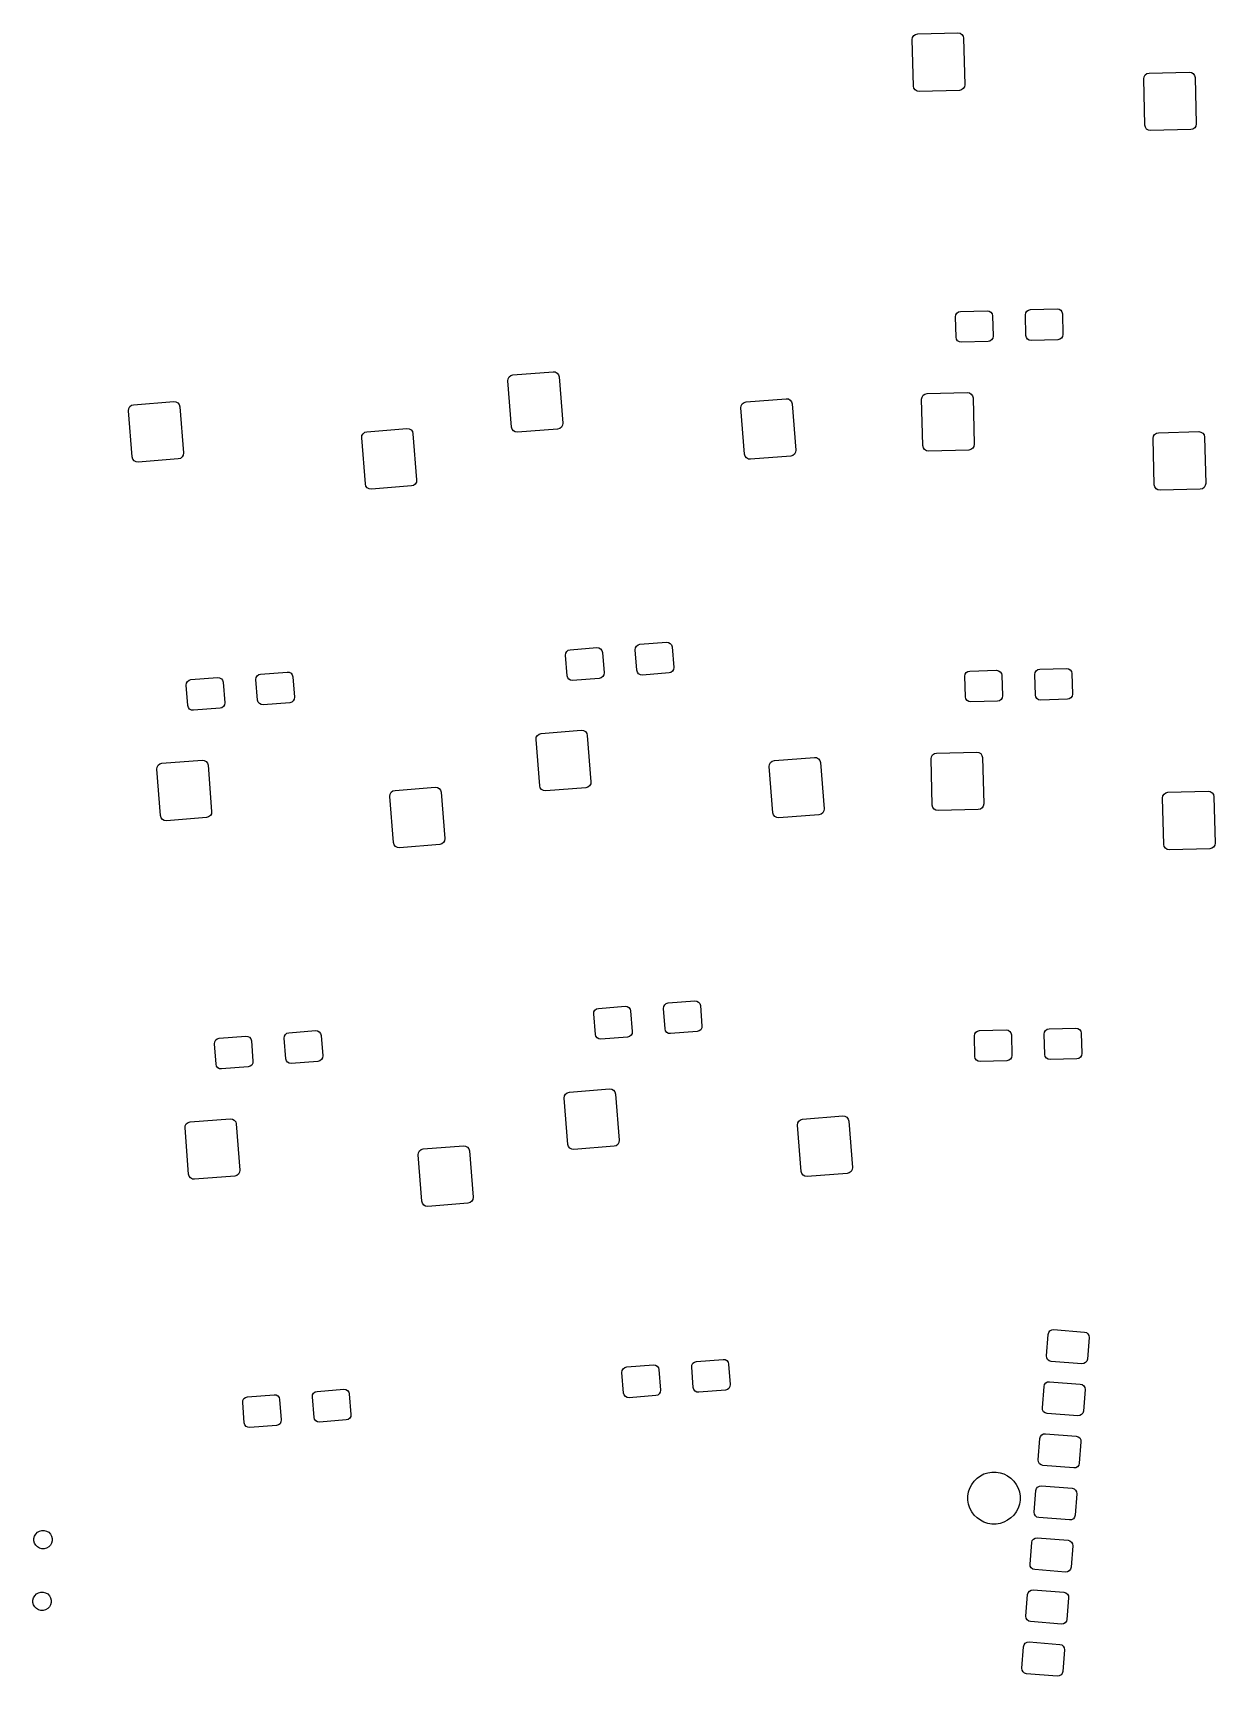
# Model space of a CAD drawing. Extents: x -173 to 103, y -39 to 58.
# Drawn here: x -173 to -115.5, y -27.1 to 52.8 of the extents above; entities that cross this region are included whole.
import ezdxf

# ---------------------------------------------------------------- set-up
doc = ezdxf.new("R2010")
doc.units = 0
doc.layers.add('BLACK', color=7, linetype='CONTINUOUS')

msp = doc.modelspace()

# ---------------------------------------------------------------- linework, layer by layer
at = {"layer": 'BLACK', "linetype": 'CONTINUOUS'}
for p, q in [((-129.979595, 52.747992), (-128.023745, 52.799209)), ((-128.023745, 52.799209), (-127.919249, 52.781253)), ((-127.919249, 52.781253), (-127.829579, 52.724675)), ((-130.244129, 52.469234), (-130.226173, 52.57373)), ((-130.185059, 50.213486), (-130.244129, 52.469234)), ((-130.226173, 52.57373), (-130.169595, 52.6634)), ((-130.169595, 52.6634), (-130.083009, 52.724593)), ((-130.083009, 52.724593), (-129.979595, 52.747992)), ((-127.829579, 52.724675), (-127.768386, 52.638089)), ((-127.768386, 52.638089), (-127.744987, 52.534676)), ((-127.744987, 52.534676), (-127.685917, 50.278928)), ((-118.990377, 50.563169), (-118.972421, 50.667665)), ((-118.931307, 48.307421), (-118.990377, 50.563169)), ((-118.972421, 50.667665), (-118.915843, 50.757335)), ((-118.915843, 50.757335), (-118.829257, 50.818528)), ((-118.829257, 50.818528), (-118.725843, 50.841927)), ((-118.725843, 50.841927), (-116.769993, 50.893144)), ((-116.769993, 50.893144), (-116.665497, 50.875188)), ((-116.665497, 50.875188), (-116.575827, 50.81861)), ((-116.575827, 50.81861), (-116.514634, 50.732024)), ((-116.514634, 50.732024), (-116.491235, 50.628611)), ((-116.491235, 50.628611), (-116.432165, 48.372863)), ((-130.16166, 50.110073), (-130.185059, 50.213486)), ((-130.100467, 50.023487), (-130.16166, 50.110073)), ((-130.010797, 49.966909), (-130.100467, 50.023487)), ((-129.906301, 49.948953), (-130.010797, 49.966909)), ((-127.950451, 50.00017), (-129.906301, 49.948953)), ((-127.847037, 50.023569), (-127.950451, 50.00017)), ((-127.760451, 50.084762), (-127.847037, 50.023569)), ((-127.703873, 50.174432), (-127.760451, 50.084762)), ((-127.685917, 50.278928), (-127.703873, 50.174432)), ((-118.907908, 48.204008), (-118.931307, 48.307421)), ((-118.846715, 48.117422), (-118.907908, 48.204008)), ((-118.757045, 48.060844), (-118.846715, 48.117422)), ((-118.652549, 48.042888), (-118.757045, 48.060844)), ((-116.696699, 48.094105), (-118.652549, 48.042888)), ((-116.593285, 48.117504), (-116.696699, 48.094105)), ((-116.506699, 48.178697), (-116.593285, 48.117504)), ((-116.450121, 48.268367), (-116.506699, 48.178697)), ((-116.432165, 48.372863), (-116.450121, 48.268367)), ((-128.07201, 39.170052), (-127.99235, 39.226349)), ((-127.99235, 39.226349), (-127.89721, 39.247877)), ((-127.89721, 39.247877), (-126.597655, 39.281907)), ((-126.597655, 39.281907), (-126.501519, 39.265388)), ((-126.501519, 39.265388), (-126.419022, 39.213337)), ((-126.419022, 39.213337), (-126.362725, 39.133677)), ((-124.741746, 39.08042), (-124.725227, 39.176557)), ((-124.725227, 39.176557), (-124.673176, 39.259054)), ((-124.673176, 39.259054), (-124.593516, 39.315351)), ((-124.593516, 39.315351), (-124.498376, 39.336879)), ((-124.498376, 39.336879), (-123.198821, 39.370909)), ((-123.198821, 39.370909), (-123.102685, 39.35439)), ((-123.102685, 39.35439), (-123.020188, 39.302339)), ((-123.020188, 39.302339), (-122.963891, 39.222679)), ((-122.963891, 39.222679), (-122.942363, 39.127539)), ((-128.14058, 38.991418), (-128.124061, 39.087555)), ((-128.114403, 37.991761), (-128.14058, 38.991418)), ((-128.124061, 39.087555), (-128.07201, 39.170052)), ((-126.362725, 39.133677), (-126.341197, 39.038537)), ((-126.341197, 39.038537), (-126.31502, 38.03888)), ((-124.715569, 38.080763), (-124.741746, 39.08042)), ((-122.942363, 39.127539), (-122.916186, 38.127882)), ((-128.092875, 37.896621), (-128.114403, 37.991761)), ((-128.036578, 37.816961), (-128.092875, 37.896621)), ((-127.954081, 37.76491), (-128.036578, 37.816961)), ((-127.857945, 37.748391), (-127.954081, 37.76491)), ((-126.55839, 37.782421), (-127.857945, 37.748391)), ((-126.46325, 37.803949), (-126.55839, 37.782421)), ((-126.38359, 37.860246), (-126.46325, 37.803949)), ((-126.331539, 37.942743), (-126.38359, 37.860246)), ((-126.31502, 38.03888), (-126.331539, 37.942743)), ((-124.694041, 37.985623), (-124.715569, 38.080763)), ((-124.637744, 37.905963), (-124.694041, 37.985623)), ((-124.555247, 37.853912), (-124.637744, 37.905963)), ((-124.459111, 37.837393), (-124.555247, 37.853912)), ((-123.159556, 37.871423), (-124.459111, 37.837393)), ((-123.064416, 37.892951), (-123.159556, 37.871423)), ((-122.984756, 37.949248), (-123.064416, 37.892951)), ((-122.932705, 38.031745), (-122.984756, 37.949248)), ((-122.916186, 38.127882), (-122.932705, 38.031745)), ((-149.910596, 35.86912), (-149.898134, 35.974412)), ((-149.898134, 35.974412), (-149.846326, 36.06692)), ((-149.846326, 36.06692), (-149.763062, 36.132562)), ((-149.763062, 36.132562), (-149.661014, 36.161341)), ((-149.661014, 36.161341), (-147.710524, 36.314849)), ((-147.710524, 36.314849), (-147.605232, 36.302386)), ((-147.605232, 36.302386), (-147.512724, 36.250579)), ((-147.512724, 36.250579), (-147.447083, 36.167314)), ((-147.447083, 36.167314), (-147.418304, 36.065267)), ((-147.418304, 36.065267), (-147.241258, 33.815702)), ((-149.73355, 33.619555), (-149.910596, 35.86912)), ((-129.711498, 35.169396), (-129.624912, 35.230589)), ((-129.624912, 35.230589), (-129.521498, 35.253988)), ((-129.521498, 35.253988), (-127.565648, 35.305205)), ((-127.565648, 35.305205), (-127.461152, 35.287249)), ((-127.461152, 35.287249), (-127.371482, 35.230671)), ((-127.371482, 35.230671), (-127.310289, 35.144085)), ((-168.353567, 34.417627), (-168.341105, 34.522919)), ((-168.176521, 32.168062), (-168.353567, 34.417627)), ((-168.341105, 34.522919), (-168.289297, 34.615427)), ((-168.289297, 34.615427), (-168.206033, 34.681069)), ((-168.206033, 34.681069), (-168.103985, 34.709848)), ((-168.103985, 34.709848), (-166.153495, 34.863356)), ((-166.153495, 34.863356), (-166.048203, 34.850893)), ((-166.048203, 34.850893), (-165.955695, 34.799086)), ((-165.955695, 34.799086), (-165.890054, 34.715821)), ((-165.890054, 34.715821), (-165.861275, 34.613774)), ((-165.861275, 34.613774), (-165.684229, 32.364209)), ((-138.572512, 34.554644), (-138.56005, 34.659936)), ((-138.395466, 32.305079), (-138.572512, 34.554644)), ((-138.56005, 34.659936), (-138.508242, 34.752444)), ((-138.508242, 34.752444), (-138.424978, 34.818086)), ((-138.424978, 34.818086), (-138.32293, 34.846865)), ((-138.32293, 34.846865), (-136.37244, 35.000373)), ((-136.37244, 35.000373), (-136.267148, 34.98791)), ((-136.267148, 34.98791), (-136.17464, 34.936103)), ((-136.17464, 34.936103), (-136.108999, 34.852838)), ((-136.108999, 34.852838), (-136.08022, 34.750791)), ((-136.08022, 34.750791), (-135.903174, 32.501226)), ((-129.786032, 34.97523), (-129.768076, 35.079726)), ((-129.726962, 32.719482), (-129.786032, 34.97523)), ((-129.768076, 35.079726), (-129.711498, 35.169396)), ((-127.310289, 35.144085), (-127.28689, 35.040672)), ((-127.28689, 35.040672), (-127.22782, 32.784924)), ((-149.704771, 33.517508), (-149.73355, 33.619555)), ((-147.305528, 33.617902), (-147.388792, 33.55226)), ((-147.25372, 33.71041), (-147.305528, 33.617902)), ((-147.241258, 33.815702), (-147.25372, 33.71041)), ((-157.015483, 33.103151), (-157.003021, 33.208443)), ((-156.838437, 30.853586), (-157.015483, 33.103151)), ((-157.003021, 33.208443), (-156.951213, 33.300951)), ((-156.951213, 33.300951), (-156.867949, 33.366593)), ((-156.867949, 33.366593), (-156.765901, 33.395372)), ((-156.765901, 33.395372), (-154.815411, 33.54888)), ((-154.815411, 33.54888), (-154.710119, 33.536417)), ((-154.710119, 33.536417), (-154.617611, 33.48461)), ((-154.617611, 33.48461), (-154.55197, 33.401345)), ((-154.55197, 33.401345), (-154.523191, 33.299298)), ((-154.523191, 33.299298), (-154.346145, 31.049733)), ((-149.63913, 33.434243), (-149.704771, 33.517508)), ((-149.546622, 33.382436), (-149.63913, 33.434243)), ((-149.44133, 33.369973), (-149.546622, 33.382436)), ((-147.49084, 33.523481), (-149.44133, 33.369973)), ((-147.388792, 33.55226), (-147.49084, 33.523481)), ((-127.22782, 32.784924), (-127.245776, 32.680428)), ((-118.53228, 33.069165), (-118.514324, 33.173661)), ((-118.47321, 30.813417), (-118.53228, 33.069165)), ((-118.514324, 33.173661), (-118.457746, 33.263331)), ((-118.457746, 33.263331), (-118.37116, 33.324524)), ((-118.37116, 33.324524), (-118.267746, 33.347923)), ((-118.267746, 33.347923), (-116.311896, 33.39914)), ((-116.311896, 33.39914), (-116.2074, 33.381184)), ((-116.2074, 33.381184), (-116.11773, 33.324606)), ((-116.11773, 33.324606), (-116.056537, 33.23802)), ((-116.056537, 33.23802), (-116.033138, 33.134607)), ((-116.033138, 33.134607), (-115.974068, 30.878859)), ((-168.147742, 32.066015), (-168.176521, 32.168062)), ((-168.082101, 31.98275), (-168.147742, 32.066015)), ((-167.989593, 31.930943), (-168.082101, 31.98275)), ((-165.933811, 32.071988), (-167.884301, 31.91848)), ((-165.831763, 32.100767), (-165.933811, 32.071988)), ((-165.748499, 32.166409), (-165.831763, 32.100767)), ((-165.696691, 32.258917), (-165.748499, 32.166409)), ((-165.684229, 32.364209), (-165.696691, 32.258917)), ((-138.366687, 32.203032), (-138.395466, 32.305079)), ((-138.301046, 32.119767), (-138.366687, 32.203032)), ((-138.208538, 32.06796), (-138.301046, 32.119767)), ((-138.103246, 32.055497), (-138.208538, 32.06796)), ((-136.152756, 32.209005), (-138.103246, 32.055497)), ((-136.050708, 32.237784), (-136.152756, 32.209005)), ((-135.967444, 32.303426), (-136.050708, 32.237784)), ((-135.915636, 32.395934), (-135.967444, 32.303426)), ((-135.903174, 32.501226), (-135.915636, 32.395934)), ((-129.703563, 32.616069), (-129.726962, 32.719482)), ((-129.64237, 32.529483), (-129.703563, 32.616069)), ((-129.5527, 32.472905), (-129.64237, 32.529483)), ((-129.448204, 32.454949), (-129.5527, 32.472905)), ((-127.492354, 32.506166), (-129.448204, 32.454949)), ((-127.38894, 32.529565), (-127.492354, 32.506166)), ((-127.302354, 32.590758), (-127.38894, 32.529565)), ((-127.245776, 32.680428), (-127.302354, 32.590758)), ((-167.884301, 31.91848), (-167.989593, 31.930943)), ((-156.809658, 30.751539), (-156.838437, 30.853586)), ((-156.744017, 30.668274), (-156.809658, 30.751539)), ((-156.651509, 30.616467), (-156.744017, 30.668274)), ((-156.546217, 30.604004), (-156.651509, 30.616467)), ((-154.595727, 30.757512), (-156.546217, 30.604004)), ((-154.493679, 30.786291), (-154.595727, 30.757512)), ((-154.410415, 30.851933), (-154.493679, 30.786291)), ((-154.358607, 30.944441), (-154.410415, 30.851933)), ((-154.346145, 31.049733), (-154.358607, 30.944441)), ((-118.449811, 30.710004), (-118.47321, 30.813417)), ((-118.388618, 30.623418), (-118.449811, 30.710004)), ((-118.298948, 30.56684), (-118.388618, 30.623418)), ((-118.194452, 30.548884), (-118.298948, 30.56684)), ((-116.238602, 30.600101), (-118.194452, 30.548884)), ((-116.135188, 30.6235), (-116.238602, 30.600101)), ((-116.048602, 30.684693), (-116.135188, 30.6235)), ((-115.992024, 30.774363), (-116.048602, 30.684693)), ((-115.974068, 30.878859), (-115.992024, 30.774363)), ((-147.104574, 22.519866), (-147.093109, 22.616736)), ((-147.026115, 21.522949), (-147.104574, 22.519866)), ((-147.093109, 22.616736), (-147.045447, 22.701844)), ((-147.045447, 22.701844), (-146.968843, 22.762233)), ((-146.968843, 22.762233), (-146.87496, 22.788711)), ((-146.87496, 22.788711), (-145.578967, 22.890707)), ((-145.578967, 22.890707), (-145.482098, 22.879242)), ((-145.482098, 22.879242), (-145.39699, 22.83158)), ((-145.39699, 22.83158), (-145.336601, 22.754976)), ((-145.336601, 22.754976), (-145.310123, 22.661093)), ((-145.310123, 22.661093), (-145.231664, 21.664176)), ((-143.715058, 22.786626), (-143.703593, 22.883496)), ((-143.636599, 21.789709), (-143.715058, 22.786626)), ((-143.703593, 22.883496), (-143.655931, 22.968604)), ((-143.655931, 22.968604), (-143.579327, 23.028993)), ((-143.579327, 23.028993), (-143.485444, 23.055471)), ((-143.485444, 23.055471), (-142.189451, 23.157467)), ((-142.189451, 23.157467), (-142.092582, 23.146002)), ((-142.092582, 23.146002), (-142.007474, 23.09834)), ((-142.007474, 23.09834), (-141.947085, 23.021736)), ((-141.947085, 23.021736), (-141.920607, 22.927853)), ((-141.920607, 22.927853), (-141.842148, 21.930936)), ((-162.022298, 21.577499), (-161.928415, 21.603977)), ((-161.928415, 21.603977), (-160.632422, 21.705973)), ((-160.632422, 21.705973), (-160.535553, 21.694508)), ((-160.535553, 21.694508), (-160.450445, 21.646846)), ((-160.450445, 21.646846), (-160.390056, 21.570242)), ((-145.231664, 21.664176), (-145.243129, 21.567306)), ((-143.610121, 21.695826), (-143.636599, 21.789709)), ((-143.549732, 21.619222), (-143.610121, 21.695826)), ((-143.464624, 21.57156), (-143.549732, 21.619222)), ((-142.071762, 21.662091), (-143.367755, 21.560095)), ((-141.977879, 21.688569), (-142.071762, 21.662091)), ((-141.901275, 21.748958), (-141.977879, 21.688569)), ((-141.853613, 21.834066), (-141.901275, 21.748958)), ((-141.842148, 21.930936), (-141.853613, 21.834066)), ((-127.682503, 21.497414), (-127.665984, 21.593551)), ((-127.665984, 21.593551), (-127.613933, 21.676048)), ((-127.613933, 21.676048), (-127.534273, 21.732345)), ((-127.534273, 21.732345), (-127.439133, 21.753873)), ((-127.439133, 21.753873), (-126.139578, 21.787903)), ((-126.139578, 21.787903), (-126.043442, 21.771384)), ((-126.043442, 21.771384), (-125.960945, 21.719333)), ((-125.960945, 21.719333), (-125.904648, 21.639673)), ((-125.904648, 21.639673), (-125.88312, 21.544533)), ((-124.283669, 21.586416), (-124.26715, 21.682553)), ((-124.257492, 20.586759), (-124.283669, 21.586416)), ((-124.26715, 21.682553), (-124.215099, 21.76505)), ((-124.215099, 21.76505), (-124.135439, 21.821347)), ((-124.135439, 21.821347), (-124.040299, 21.842875)), ((-124.040299, 21.842875), (-122.740744, 21.876905)), ((-122.740744, 21.876905), (-122.644608, 21.860386)), ((-122.644608, 21.860386), (-122.562111, 21.808335)), ((-122.562111, 21.808335), (-122.505814, 21.728675)), ((-122.505814, 21.728675), (-122.484286, 21.633535)), ((-122.484286, 21.633535), (-122.458109, 20.633878)), ((-165.547545, 21.068372), (-165.53608, 21.165242)), ((-165.469086, 20.071455), (-165.547545, 21.068372)), ((-165.53608, 21.165242), (-165.488418, 21.25035)), ((-165.488418, 21.25035), (-165.411814, 21.310739)), ((-165.411814, 21.310739), (-165.317931, 21.337217)), ((-165.317931, 21.337217), (-164.021938, 21.439213)), ((-164.021938, 21.439213), (-163.925069, 21.427748)), ((-163.925069, 21.427748), (-163.839961, 21.380086)), ((-163.839961, 21.380086), (-163.779572, 21.303482)), ((-163.779572, 21.303482), (-163.753094, 21.209599)), ((-163.753094, 21.209599), (-163.674635, 20.212682)), ((-162.158029, 21.335132), (-162.146564, 21.432002)), ((-162.07957, 20.338215), (-162.158029, 21.335132)), ((-162.146564, 21.432002), (-162.098902, 21.51711)), ((-162.098902, 21.51711), (-162.022298, 21.577499)), ((-160.390056, 21.570242), (-160.363578, 21.476359)), ((-160.363578, 21.476359), (-160.285119, 20.479442)), ((-146.999637, 21.429066), (-147.026115, 21.522949)), ((-146.939248, 21.352462), (-146.999637, 21.429066)), ((-146.85414, 21.3048), (-146.939248, 21.352462)), ((-146.757271, 21.293335), (-146.85414, 21.3048)), ((-145.461278, 21.395331), (-146.757271, 21.293335)), ((-145.367395, 21.421809), (-145.461278, 21.395331)), ((-145.290791, 21.482198), (-145.367395, 21.421809)), ((-145.243129, 21.567306), (-145.290791, 21.482198)), ((-143.367755, 21.560095), (-143.464624, 21.57156)), ((-127.656326, 20.497757), (-127.682503, 21.497414)), ((-125.88312, 21.544533), (-125.856943, 20.544876)), ((-165.442608, 19.977572), (-165.469086, 20.071455)), ((-163.733762, 20.030704), (-163.810366, 19.970315)), ((-163.6861, 20.115812), (-163.733762, 20.030704)), ((-163.674635, 20.212682), (-163.6861, 20.115812)), ((-162.053092, 20.244332), (-162.07957, 20.338215)), ((-161.992703, 20.167728), (-162.053092, 20.244332)), ((-161.907595, 20.120066), (-161.992703, 20.167728)), ((-161.810726, 20.108601), (-161.907595, 20.120066)), ((-160.514733, 20.210597), (-161.810726, 20.108601)), ((-160.42085, 20.237075), (-160.514733, 20.210597)), ((-160.344246, 20.297464), (-160.42085, 20.237075)), ((-160.296584, 20.382572), (-160.344246, 20.297464)), ((-160.285119, 20.479442), (-160.296584, 20.382572)), ((-127.634798, 20.402617), (-127.656326, 20.497757)), ((-127.578501, 20.322957), (-127.634798, 20.402617)), ((-127.496004, 20.270906), (-127.578501, 20.322957)), ((-127.399868, 20.254387), (-127.496004, 20.270906)), ((-126.100313, 20.288417), (-127.399868, 20.254387)), ((-126.005173, 20.309945), (-126.100313, 20.288417)), ((-125.925513, 20.366242), (-126.005173, 20.309945)), ((-125.873462, 20.448739), (-125.925513, 20.366242)), ((-125.856943, 20.544876), (-125.873462, 20.448739)), ((-124.235964, 20.491619), (-124.257492, 20.586759)), ((-124.179667, 20.411959), (-124.235964, 20.491619)), ((-124.09717, 20.359908), (-124.179667, 20.411959)), ((-124.001034, 20.343389), (-124.09717, 20.359908)), ((-122.701479, 20.377419), (-124.001034, 20.343389)), ((-122.606339, 20.398947), (-122.701479, 20.377419)), ((-122.526679, 20.455244), (-122.606339, 20.398947)), ((-122.474628, 20.537741), (-122.526679, 20.455244)), ((-122.458109, 20.633878), (-122.474628, 20.537741)), ((-165.382219, 19.900968), (-165.442608, 19.977572)), ((-165.297111, 19.853306), (-165.382219, 19.900968)), ((-165.200242, 19.841841), (-165.297111, 19.853306)), ((-163.904249, 19.943837), (-165.200242, 19.841841)), ((-163.810366, 19.970315), (-163.904249, 19.943837)), ((-148.537562, 18.423067), (-148.5251, 18.528359)), ((-148.360516, 16.173502), (-148.537562, 18.423067)), ((-148.5251, 18.528359), (-148.473292, 18.620867)), ((-148.473292, 18.620867), (-148.390028, 18.686509)), ((-148.390028, 18.686509), (-148.28798, 18.715288)), ((-148.28798, 18.715288), (-146.33749, 18.868796)), ((-146.33749, 18.868796), (-146.232198, 18.856333)), ((-146.232198, 18.856333), (-146.13969, 18.804526)), ((-146.13969, 18.804526), (-146.074049, 18.721261)), ((-146.074049, 18.721261), (-146.04527, 18.619214)), ((-146.04527, 18.619214), (-145.868224, 16.369649)), ((-129.30998, 17.585723), (-129.253402, 17.675393)), ((-129.253402, 17.675393), (-129.166816, 17.736586)), ((-129.166816, 17.736586), (-129.063402, 17.759985)), ((-129.063402, 17.759985), (-127.107552, 17.811202)), ((-127.107552, 17.811202), (-127.003056, 17.793246)), ((-127.003056, 17.793246), (-126.913386, 17.736668)), ((-126.913386, 17.736668), (-126.852193, 17.650082)), ((-126.852193, 17.650082), (-126.828794, 17.546669)), ((-166.980533, 16.971574), (-166.968071, 17.076866)), ((-166.803487, 14.722009), (-166.980533, 16.971574)), ((-166.968071, 17.076866), (-166.916263, 17.169374)), ((-166.916263, 17.169374), (-166.832999, 17.235016)), ((-166.832999, 17.235016), (-166.730951, 17.263795)), ((-166.730951, 17.263795), (-164.780461, 17.417303)), ((-164.780461, 17.417303), (-164.675169, 17.40484)), ((-164.675169, 17.40484), (-164.582661, 17.353033)), ((-164.582661, 17.353033), (-164.51702, 17.269768)), ((-164.51702, 17.269768), (-164.488241, 17.167721)), ((-164.488241, 17.167721), (-164.311195, 14.918156)), ((-137.199478, 17.108591), (-137.187016, 17.213883)), ((-137.022432, 14.859026), (-137.199478, 17.108591)), ((-137.187016, 17.213883), (-137.135208, 17.306391)), ((-137.135208, 17.306391), (-137.051944, 17.372033)), ((-137.051944, 17.372033), (-136.949896, 17.400812)), ((-136.949896, 17.400812), (-134.999406, 17.55432)), ((-134.999406, 17.55432), (-134.894114, 17.541857)), ((-134.894114, 17.541857), (-134.801606, 17.49005)), ((-134.801606, 17.49005), (-134.735965, 17.406785)), ((-134.735965, 17.406785), (-134.707186, 17.304738)), ((-134.707186, 17.304738), (-134.53014, 15.055173)), ((-129.327936, 17.481227), (-129.30998, 17.585723)), ((-129.268866, 15.225479), (-129.327936, 17.481227)), ((-126.828794, 17.546669), (-126.769724, 15.290921)), ((-155.392867, 15.949319), (-153.442377, 16.102827)), ((-153.442377, 16.102827), (-153.337085, 16.090364)), ((-153.337085, 16.090364), (-153.244577, 16.038557)), ((-153.244577, 16.038557), (-153.178936, 15.955292)), ((-148.331737, 16.071455), (-148.360516, 16.173502)), ((-148.266096, 15.98819), (-148.331737, 16.071455)), ((-146.117806, 16.077428), (-148.068296, 15.92392)), ((-146.015758, 16.106207), (-146.117806, 16.077428)), ((-145.932494, 16.171849), (-146.015758, 16.106207)), ((-145.880686, 16.264357), (-145.932494, 16.171849)), ((-145.868224, 16.369649), (-145.880686, 16.264357)), ((-155.642449, 15.657098), (-155.629987, 15.76239)), ((-155.465403, 13.407533), (-155.642449, 15.657098)), ((-155.629987, 15.76239), (-155.578179, 15.854898)), ((-155.578179, 15.854898), (-155.494915, 15.92054)), ((-155.494915, 15.92054), (-155.392867, 15.949319)), ((-153.178936, 15.955292), (-153.150157, 15.853245)), ((-153.150157, 15.853245), (-152.973111, 13.60368)), ((-148.173588, 15.936383), (-148.266096, 15.98819)), ((-148.068296, 15.92392), (-148.173588, 15.936383)), ((-129.245467, 15.122066), (-129.268866, 15.225479)), ((-126.769724, 15.290921), (-126.78768, 15.186425)), ((-118.074184, 15.575162), (-118.056228, 15.679658)), ((-118.015114, 13.319414), (-118.074184, 15.575162)), ((-118.056228, 15.679658), (-117.99965, 15.769328)), ((-117.99965, 15.769328), (-117.913064, 15.830521)), ((-117.913064, 15.830521), (-117.80965, 15.85392)), ((-117.80965, 15.85392), (-115.8538, 15.905137)), ((-115.8538, 15.905137), (-115.749304, 15.887181)), ((-115.749304, 15.887181), (-115.659634, 15.830603)), ((-115.659634, 15.830603), (-115.598441, 15.744017)), ((-115.598441, 15.744017), (-115.575042, 15.640604)), ((-115.575042, 15.640604), (-115.515972, 13.384856)), ((-166.774708, 14.619962), (-166.803487, 14.722009)), ((-166.709067, 14.536697), (-166.774708, 14.619962)), ((-166.616559, 14.48489), (-166.709067, 14.536697)), ((-166.511267, 14.472427), (-166.616559, 14.48489)), ((-164.560777, 14.625935), (-166.511267, 14.472427)), ((-164.458729, 14.654714), (-164.560777, 14.625935)), ((-164.375465, 14.720356), (-164.458729, 14.654714)), ((-164.323657, 14.812864), (-164.375465, 14.720356)), ((-164.311195, 14.918156), (-164.323657, 14.812864)), ((-136.993653, 14.756979), (-137.022432, 14.859026)), ((-136.928012, 14.673714), (-136.993653, 14.756979)), ((-136.835504, 14.621907), (-136.928012, 14.673714)), ((-136.730212, 14.609444), (-136.835504, 14.621907)), ((-134.779722, 14.762952), (-136.730212, 14.609444)), ((-134.677674, 14.791731), (-134.779722, 14.762952)), ((-134.59441, 14.857373), (-134.677674, 14.791731)), ((-134.542602, 14.949881), (-134.59441, 14.857373)), ((-134.53014, 15.055173), (-134.542602, 14.949881)), ((-129.184274, 15.03548), (-129.245467, 15.122066)), ((-129.094604, 14.978902), (-129.184274, 15.03548)), ((-128.990108, 14.960946), (-129.094604, 14.978902)), ((-127.034258, 15.012163), (-128.990108, 14.960946)), ((-126.930844, 15.035562), (-127.034258, 15.012163)), ((-126.844258, 15.096755), (-126.930844, 15.035562)), ((-126.78768, 15.186425), (-126.844258, 15.096755)), ((-152.973111, 13.60368), (-152.985573, 13.498388)), ((-155.436624, 13.305486), (-155.465403, 13.407533)), ((-155.370983, 13.222221), (-155.436624, 13.305486)), ((-155.278475, 13.170414), (-155.370983, 13.222221)), ((-155.173183, 13.157951), (-155.278475, 13.170414)), ((-153.222693, 13.311459), (-155.173183, 13.157951)), ((-153.120645, 13.340238), (-153.222693, 13.311459)), ((-153.037381, 13.40588), (-153.120645, 13.340238)), ((-152.985573, 13.498388), (-153.037381, 13.40588)), ((-117.991715, 13.216001), (-118.015114, 13.319414)), ((-117.930522, 13.129415), (-117.991715, 13.216001)), ((-117.840852, 13.072837), (-117.930522, 13.129415)), ((-117.736356, 13.054881), (-117.840852, 13.072837)), ((-115.780506, 13.106098), (-117.736356, 13.054881)), ((-115.677092, 13.129497), (-115.780506, 13.106098)), ((-115.590506, 13.19069), (-115.677092, 13.129497)), ((-115.533928, 13.28036), (-115.590506, 13.19069)), ((-115.515972, 13.384856), (-115.533928, 13.28036)), ((-142.206294, 5.582939), (-142.112411, 5.609417)), ((-142.112411, 5.609417), (-140.816418, 5.711413)), ((-140.816418, 5.711413), (-140.719549, 5.699948)), ((-140.719549, 5.699948), (-140.634441, 5.652286)), ((-140.634441, 5.652286), (-140.574052, 5.575682)), ((-145.731541, 5.073812), (-145.720076, 5.170682)), ((-145.653082, 4.076895), (-145.731541, 5.073812)), ((-145.720076, 5.170682), (-145.672414, 5.25579)), ((-145.672414, 5.25579), (-145.59581, 5.316179)), ((-145.59581, 5.316179), (-145.501927, 5.342657)), ((-145.501927, 5.342657), (-144.205934, 5.444653)), ((-144.205934, 5.444653), (-144.109065, 5.433188)), ((-144.109065, 5.433188), (-144.023957, 5.385526)), ((-144.023957, 5.385526), (-143.963568, 5.308922)), ((-143.963568, 5.308922), (-143.93709, 5.215039)), ((-143.93709, 5.215039), (-143.858631, 4.218122)), ((-142.342025, 5.340572), (-142.33056, 5.437442)), ((-142.263566, 4.343655), (-142.342025, 5.340572)), ((-142.33056, 5.437442), (-142.282898, 5.52255)), ((-142.282898, 5.52255), (-142.206294, 5.582939)), ((-140.574052, 5.575682), (-140.547574, 5.481799)), ((-140.547574, 5.481799), (-140.469115, 4.484882)), ((-160.773524, 3.98595), (-160.725862, 4.071058)), ((-160.725862, 4.071058), (-160.649258, 4.131447)), ((-160.649258, 4.131447), (-160.555375, 4.157925)), ((-160.555375, 4.157925), (-159.259382, 4.259921)), ((-159.259382, 4.259921), (-159.162513, 4.248456)), ((-159.162513, 4.248456), (-159.077405, 4.200794)), ((-159.077405, 4.200794), (-159.017016, 4.12419)), ((-159.017016, 4.12419), (-158.990538, 4.030307)), ((-158.990538, 4.030307), (-158.912079, 3.03339)), ((-145.626604, 3.983012), (-145.653082, 4.076895)), ((-143.917758, 4.036144), (-143.994362, 3.975755)), ((-143.870096, 4.121252), (-143.917758, 4.036144)), ((-143.858631, 4.218122), (-143.870096, 4.121252)), ((-142.237088, 4.249772), (-142.263566, 4.343655)), ((-142.176699, 4.173168), (-142.237088, 4.249772)), ((-142.091591, 4.125506), (-142.176699, 4.173168)), ((-141.994722, 4.114041), (-142.091591, 4.125506)), ((-140.698729, 4.216037), (-141.994722, 4.114041)), ((-140.604846, 4.242515), (-140.698729, 4.216037)), ((-140.528242, 4.302904), (-140.604846, 4.242515)), ((-140.48058, 4.388012), (-140.528242, 4.302904)), ((-140.469115, 4.484882), (-140.48058, 4.388012)), ((-127.224406, 4.003411), (-127.207887, 4.099548)), ((-127.198229, 3.003754), (-127.224406, 4.003411)), ((-127.207887, 4.099548), (-127.155836, 4.182045)), ((-127.155836, 4.182045), (-127.076176, 4.238342)), ((-127.076176, 4.238342), (-126.981036, 4.25987)), ((-126.981036, 4.25987), (-125.681481, 4.2939)), ((-125.681481, 4.2939), (-125.585345, 4.277381)), ((-125.585345, 4.277381), (-125.502848, 4.22533)), ((-125.502848, 4.22533), (-125.446551, 4.14567)), ((-125.446551, 4.14567), (-125.425023, 4.05053)), ((-125.425023, 4.05053), (-125.398846, 3.050873)), ((-123.825572, 4.092413), (-123.809053, 4.18855)), ((-123.799395, 3.092756), (-123.825572, 4.092413)), ((-123.809053, 4.18855), (-123.757002, 4.271047)), ((-123.757002, 4.271047), (-123.677342, 4.327344)), ((-123.677342, 4.327344), (-123.582202, 4.348872)), ((-123.582202, 4.348872), (-122.282647, 4.382902)), ((-122.282647, 4.382902), (-122.186511, 4.366383)), ((-122.186511, 4.366383), (-122.104014, 4.314332)), ((-122.104014, 4.314332), (-122.047717, 4.234672)), ((-122.047717, 4.234672), (-122.026189, 4.139532)), ((-122.026189, 4.139532), (-122.000012, 3.139875)), ((-164.174505, 3.62232), (-164.16304, 3.71919)), ((-164.096046, 2.625403), (-164.174505, 3.62232)), ((-164.16304, 3.71919), (-164.115378, 3.804298)), ((-164.115378, 3.804298), (-164.038774, 3.864687)), ((-164.038774, 3.864687), (-163.944891, 3.891165)), ((-163.944891, 3.891165), (-162.648898, 3.993161)), ((-162.648898, 3.993161), (-162.552029, 3.981696)), ((-162.552029, 3.981696), (-162.466921, 3.934034)), ((-162.466921, 3.934034), (-162.406532, 3.85743)), ((-162.406532, 3.85743), (-162.380054, 3.763547)), ((-162.380054, 3.763547), (-162.301595, 2.76663)), ((-160.784989, 3.88908), (-160.773524, 3.98595)), ((-160.70653, 2.892163), (-160.784989, 3.88908)), ((-145.566215, 3.906408), (-145.626604, 3.983012)), ((-145.481107, 3.858746), (-145.566215, 3.906408)), ((-145.384238, 3.847281), (-145.481107, 3.858746)), ((-144.088245, 3.949277), (-145.384238, 3.847281)), ((-143.994362, 3.975755), (-144.088245, 3.949277)), ((-164.069568, 2.53152), (-164.096046, 2.625403)), ((-164.009179, 2.454916), (-164.069568, 2.53152)), ((-163.924071, 2.407254), (-164.009179, 2.454916)), ((-163.827202, 2.395789), (-163.924071, 2.407254)), ((-162.531209, 2.497785), (-163.827202, 2.395789)), ((-162.437326, 2.524263), (-162.531209, 2.497785)), ((-162.360722, 2.584652), (-162.437326, 2.524263)), ((-162.31306, 2.66976), (-162.360722, 2.584652)), ((-162.301595, 2.76663), (-162.31306, 2.66976)), ((-160.680052, 2.79828), (-160.70653, 2.892163)), ((-160.619663, 2.721676), (-160.680052, 2.79828)), ((-160.534555, 2.674014), (-160.619663, 2.721676)), ((-160.437686, 2.662549), (-160.534555, 2.674014)), ((-159.141693, 2.764545), (-160.437686, 2.662549)), ((-159.04781, 2.791023), (-159.141693, 2.764545)), ((-158.971206, 2.851412), (-159.04781, 2.791023)), ((-158.923544, 2.93652), (-158.971206, 2.851412)), ((-158.912079, 3.03339), (-158.923544, 2.93652)), ((-127.176701, 2.908614), (-127.198229, 3.003754)), ((-127.120404, 2.828954), (-127.176701, 2.908614)), ((-127.037907, 2.776903), (-127.120404, 2.828954)), ((-126.941771, 2.760384), (-127.037907, 2.776903)), ((-125.642216, 2.794414), (-126.941771, 2.760384)), ((-125.547076, 2.815942), (-125.642216, 2.794414)), ((-125.467416, 2.872239), (-125.547076, 2.815942)), ((-125.415365, 2.954736), (-125.467416, 2.872239)), ((-125.398846, 3.050873), (-125.415365, 2.954736)), ((-123.777867, 2.997616), (-123.799395, 3.092756)), ((-123.72157, 2.917956), (-123.777867, 2.997616)), ((-123.639073, 2.865905), (-123.72157, 2.917956)), ((-123.542937, 2.849386), (-123.639073, 2.865905)), ((-122.243382, 2.883416), (-123.542937, 2.849386)), ((-122.148242, 2.904944), (-122.243382, 2.883416)), ((-122.068582, 2.961241), (-122.148242, 2.904944)), ((-122.016531, 3.043738), (-122.068582, 2.961241)), ((-122.000012, 3.139875), (-122.016531, 3.043738)), ((-147.164528, 0.977014), (-147.152066, 1.082306)), ((-146.987482, -1.272551), (-147.164528, 0.977014)), ((-147.152066, 1.082306), (-147.100258, 1.174814)), ((-147.100258, 1.174814), (-147.016994, 1.240456)), ((-147.016994, 1.240456), (-146.914946, 1.269235)), ((-146.914946, 1.269235), (-144.964456, 1.422743)), ((-144.964456, 1.422743), (-144.859164, 1.41028)), ((-144.859164, 1.41028), (-144.766656, 1.358473)), ((-144.766656, 1.358473), (-144.701015, 1.275208)), ((-144.701015, 1.275208), (-144.672236, 1.173161)), ((-144.672236, 1.173161), (-144.49519, -1.076404)), ((-135.576862, -0.045241), (-133.626372, 0.108267)), ((-133.626372, 0.108267), (-133.52108, 0.095804)), ((-133.52108, 0.095804), (-133.428572, 0.043997)), ((-133.428572, 0.043997), (-133.362931, -0.039268)), ((-165.607498, -0.47448), (-165.595036, -0.369188)), ((-165.430452, -2.724045), (-165.607498, -0.47448)), ((-165.595036, -0.369188), (-165.543228, -0.27668)), ((-165.543228, -0.27668), (-165.459964, -0.211038)), ((-165.459964, -0.211038), (-165.357916, -0.182259)), ((-165.357916, -0.182259), (-163.407426, -0.028751)), ((-163.407426, -0.028751), (-163.302134, -0.041214)), ((-163.302134, -0.041214), (-163.209626, -0.093021)), ((-163.209626, -0.093021), (-163.143985, -0.176286)), ((-163.143985, -0.176286), (-163.115206, -0.278333)), ((-163.115206, -0.278333), (-162.93816, -2.527898)), ((-135.826444, -0.337462), (-135.813982, -0.23217)), ((-135.649398, -2.587027), (-135.826444, -0.337462)), ((-135.813982, -0.23217), (-135.762174, -0.139662)), ((-135.762174, -0.139662), (-135.67891, -0.07402)), ((-135.67891, -0.07402), (-135.576862, -0.045241)), ((-133.362931, -0.039268), (-133.334152, -0.141315)), ((-133.334152, -0.141315), (-133.157106, -2.39088)), ((-154.256952, -1.683664), (-154.205144, -1.591156)), ((-154.205144, -1.591156), (-154.12188, -1.525514)), ((-154.12188, -1.525514), (-154.019832, -1.496735)), ((-154.019832, -1.496735), (-152.069342, -1.343227)), ((-152.069342, -1.343227), (-151.96405, -1.35569)), ((-151.96405, -1.35569), (-151.871542, -1.407497)), ((-151.871542, -1.407497), (-151.805901, -1.490762)), ((-151.805901, -1.490762), (-151.777122, -1.592809)), ((-151.777122, -1.592809), (-151.600076, -3.842374)), ((-146.958703, -1.374598), (-146.987482, -1.272551)), ((-146.893062, -1.457863), (-146.958703, -1.374598)), ((-146.800554, -1.50967), (-146.893062, -1.457863)), ((-146.695262, -1.522133), (-146.800554, -1.50967)), ((-144.744772, -1.368625), (-146.695262, -1.522133)), ((-144.642724, -1.339846), (-144.744772, -1.368625)), ((-144.55946, -1.274204), (-144.642724, -1.339846)), ((-144.507652, -1.181696), (-144.55946, -1.274204)), ((-144.49519, -1.076404), (-144.507652, -1.181696)), ((-154.269414, -1.788956), (-154.256952, -1.683664)), ((-154.092368, -4.038521), (-154.269414, -1.788956)), ((-133.157106, -2.39088), (-133.169568, -2.496172)), ((-165.401673, -2.826092), (-165.430452, -2.724045)), ((-165.336032, -2.909357), (-165.401673, -2.826092)), ((-165.243524, -2.961164), (-165.336032, -2.909357)), ((-165.138232, -2.973627), (-165.243524, -2.961164)), ((-163.187742, -2.820119), (-165.138232, -2.973627)), ((-163.085694, -2.79134), (-163.187742, -2.820119)), ((-163.00243, -2.725698), (-163.085694, -2.79134)), ((-162.950622, -2.63319), (-163.00243, -2.725698)), ((-162.93816, -2.527898), (-162.950622, -2.63319)), ((-135.620619, -2.689074), (-135.649398, -2.587027)), ((-135.554978, -2.772339), (-135.620619, -2.689074)), ((-135.46247, -2.824146), (-135.554978, -2.772339)), ((-135.357178, -2.836609), (-135.46247, -2.824146)), ((-133.406688, -2.683101), (-135.357178, -2.836609)), ((-133.30464, -2.654322), (-133.406688, -2.683101)), ((-133.221376, -2.58868), (-133.30464, -2.654322)), ((-133.169568, -2.496172), (-133.221376, -2.58868)), ((-151.612538, -3.947666), (-151.664346, -4.040174)), ((-151.600076, -3.842374), (-151.612538, -3.947666)), ((-154.063589, -4.140568), (-154.092368, -4.038521)), ((-153.997948, -4.223833), (-154.063589, -4.140568)), ((-153.90544, -4.27564), (-153.997948, -4.223833)), ((-153.800148, -4.288103), (-153.90544, -4.27564)), ((-151.849658, -4.134595), (-153.800148, -4.288103)), ((-151.74761, -4.105816), (-151.849658, -4.134595)), ((-151.664346, -4.040174), (-151.74761, -4.105816)), ((-123.609758, -10.422493), (-123.549368, -10.345889)), ((-123.549368, -10.345889), (-123.46426, -10.298227)), ((-123.46426, -10.298227), (-123.367391, -10.286762)), ((-123.367391, -10.286762), (-121.872015, -10.40445)), ((-123.718617, -11.56314), (-123.636235, -10.516376)), ((-123.636235, -10.516376), (-123.609758, -10.422493)), ((-121.872015, -10.40445), (-121.778132, -10.430928)), ((-121.778132, -10.430928), (-121.701528, -10.491317)), ((-121.642401, -10.673294), (-121.724783, -11.720058)), ((-121.701528, -10.491317), (-121.653866, -10.576425)), ((-121.653866, -10.576425), (-121.642401, -10.673294)), ((-140.957525, -12.00861), (-140.909863, -11.923502)), ((-140.909863, -11.923502), (-140.833259, -11.863113)), ((-140.833259, -11.863113), (-140.739376, -11.836635)), ((-140.739376, -11.836635), (-139.443383, -11.734639)), ((-139.443383, -11.734639), (-139.346514, -11.746104)), ((-139.346514, -11.746104), (-139.261406, -11.793766)), ((-139.261406, -11.793766), (-139.201017, -11.87037)), ((-139.201017, -11.87037), (-139.174539, -11.964253)), ((-139.174539, -11.964253), (-139.09608, -12.96117)), ((-123.707152, -11.660009), (-123.718617, -11.56314)), ((-123.65949, -11.745117), (-123.707152, -11.660009)), ((-123.582886, -11.805506), (-123.65949, -11.745117)), ((-123.489003, -11.831984), (-123.582886, -11.805506)), ((-121.993627, -11.949672), (-123.489003, -11.831984)), ((-121.896758, -11.938207), (-121.993627, -11.949672)), ((-121.81165, -11.890545), (-121.896758, -11.938207)), ((-121.75126, -11.813941), (-121.81165, -11.890545)), ((-121.724783, -11.720058), (-121.75126, -11.813941)), ((-144.358506, -12.37224), (-144.347041, -12.27537)), ((-144.280047, -13.369157), (-144.358506, -12.37224)), ((-144.347041, -12.27537), (-144.299379, -12.190262)), ((-144.299379, -12.190262), (-144.222775, -12.129873)), ((-144.222775, -12.129873), (-144.128892, -12.103395)), ((-144.128892, -12.103395), (-142.832899, -12.001399)), ((-142.832899, -12.001399), (-142.73603, -12.012864)), ((-142.73603, -12.012864), (-142.650922, -12.060526)), ((-142.650922, -12.060526), (-142.590533, -12.13713)), ((-142.590533, -12.13713), (-142.564055, -12.231013)), ((-142.564055, -12.231013), (-142.485596, -13.22793)), ((-140.96899, -12.10548), (-140.957525, -12.00861)), ((-140.890531, -13.102397), (-140.96899, -12.10548)), ((-162.74235, -13.641756), (-162.665746, -13.581367)), ((-162.665746, -13.581367), (-162.571863, -13.554889)), ((-162.571863, -13.554889), (-161.27587, -13.452893)), ((-161.27587, -13.452893), (-161.179001, -13.464358)), ((-161.179001, -13.464358), (-161.093893, -13.51202)), ((-161.093893, -13.51202), (-161.033504, -13.588624)), ((-161.033504, -13.588624), (-161.007026, -13.682507)), ((-159.411961, -13.556974), (-159.400496, -13.460104)), ((-159.333502, -14.553891), (-159.411961, -13.556974)), ((-159.400496, -13.460104), (-159.352834, -13.374996)), ((-159.352834, -13.374996), (-159.27623, -13.314607)), ((-159.27623, -13.314607), (-159.182347, -13.288129)), ((-159.182347, -13.288129), (-157.886354, -13.186133)), ((-157.886354, -13.186133), (-157.789485, -13.197598)), ((-157.789485, -13.197598), (-157.704377, -13.24526)), ((-157.704377, -13.24526), (-157.643988, -13.321864)), ((-157.643988, -13.321864), (-157.61751, -13.415747)), ((-157.61751, -13.415747), (-157.539051, -14.412664)), ((-144.253569, -13.46304), (-144.280047, -13.369157)), ((-144.19318, -13.539644), (-144.253569, -13.46304)), ((-144.108072, -13.587306), (-144.19318, -13.539644)), ((-144.011203, -13.598771), (-144.108072, -13.587306)), ((-142.71521, -13.496775), (-144.011203, -13.598771)), ((-142.621327, -13.470297), (-142.71521, -13.496775)), ((-142.544723, -13.409908), (-142.621327, -13.470297)), ((-142.497061, -13.3248), (-142.544723, -13.409908)), ((-142.485596, -13.22793), (-142.497061, -13.3248)), ((-140.864053, -13.19628), (-140.890531, -13.102397)), ((-140.803664, -13.272884), (-140.864053, -13.19628)), ((-140.718556, -13.320546), (-140.803664, -13.272884)), ((-140.621687, -13.332011), (-140.718556, -13.320546)), ((-139.325694, -13.230015), (-140.621687, -13.332011)), ((-139.231811, -13.203537), (-139.325694, -13.230015)), ((-139.155207, -13.143148), (-139.231811, -13.203537)), ((-139.107545, -13.05804), (-139.155207, -13.143148)), ((-139.09608, -12.96117), (-139.107545, -13.05804)), ((-123.917903, -14.09531), (-123.835521, -13.048546)), ((-123.835521, -13.048546), (-123.809044, -12.954663)), ((-123.809044, -12.954663), (-123.748654, -12.878059)), ((-123.748654, -12.878059), (-123.663546, -12.830397)), ((-123.663546, -12.830397), (-123.566677, -12.818932)), ((-123.566677, -12.818932), (-122.071301, -12.93662)), ((-122.071301, -12.93662), (-121.977418, -12.963098)), ((-121.977418, -12.963098), (-121.900814, -13.023487)), ((-121.841687, -13.205464), (-121.924069, -14.252228)), ((-121.900814, -13.023487), (-121.853152, -13.108595)), ((-121.853152, -13.108595), (-121.841687, -13.205464)), ((-162.801477, -13.823734), (-162.790012, -13.726864)), ((-162.723018, -14.820651), (-162.801477, -13.823734)), ((-162.790012, -13.726864), (-162.74235, -13.641756)), ((-161.007026, -13.682507), (-160.928567, -14.679424)), ((-123.906438, -14.192179), (-123.917903, -14.09531)), ((-123.858776, -14.277287), (-123.906438, -14.192179)), ((-123.782172, -14.337676), (-123.858776, -14.277287)), ((-123.688289, -14.364154), (-123.782172, -14.337676)), ((-122.192913, -14.481842), (-123.688289, -14.364154)), ((-121.950546, -14.346111), (-122.010936, -14.422715)), ((-121.924069, -14.252228), (-121.950546, -14.346111)), ((-162.69654, -14.914534), (-162.723018, -14.820651)), ((-162.636151, -14.991138), (-162.69654, -14.914534)), ((-162.551043, -15.0388), (-162.636151, -14.991138)), ((-162.454174, -15.050265), (-162.551043, -15.0388)), ((-161.158181, -14.948269), (-162.454174, -15.050265)), ((-161.064298, -14.921791), (-161.158181, -14.948269)), ((-160.987694, -14.861402), (-161.064298, -14.921791)), ((-160.940032, -14.776294), (-160.987694, -14.861402)), ((-160.928567, -14.679424), (-160.940032, -14.776294)), ((-159.307024, -14.647774), (-159.333502, -14.553891)), ((-159.246635, -14.724378), (-159.307024, -14.647774)), ((-159.161527, -14.77204), (-159.246635, -14.724378)), ((-159.064658, -14.783505), (-159.161527, -14.77204)), ((-157.768665, -14.681509), (-159.064658, -14.783505)), ((-157.674782, -14.655031), (-157.768665, -14.681509)), ((-157.598178, -14.594642), (-157.674782, -14.655031)), ((-157.550516, -14.509534), (-157.598178, -14.594642)), ((-157.539051, -14.412664), (-157.550516, -14.509534)), ((-122.096044, -14.470377), (-122.192913, -14.481842)), ((-122.010936, -14.422715), (-122.096044, -14.470377)), ((-124.117189, -16.62748), (-124.034807, -15.580716)), ((-124.034807, -15.580716), (-124.00833, -15.486833)), ((-124.00833, -15.486833), (-123.94794, -15.410229)), ((-123.94794, -15.410229), (-123.862832, -15.362567)), ((-123.862832, -15.362567), (-123.765963, -15.351102)), ((-123.765963, -15.351102), (-122.270587, -15.46879)), ((-122.270587, -15.46879), (-122.176704, -15.495268)), ((-122.176704, -15.495268), (-122.1001, -15.555657)), ((-122.040973, -15.737634), (-122.123355, -16.784398)), ((-122.1001, -15.555657), (-122.052438, -15.640765)), ((-122.052438, -15.640765), (-122.040973, -15.737634)), ((-124.105724, -16.724349), (-124.117189, -16.62748)), ((-124.058062, -16.809457), (-124.105724, -16.724349)), ((-122.123355, -16.784398), (-122.149832, -16.878281)), ((-127.234528, -17.654575), (-127.093611, -17.513658)), ((-127.093611, -17.513658), (-126.932385, -17.396521)), ((-126.932385, -17.396521), (-126.75482, -17.306047)), ((-126.75482, -17.306047), (-126.565288, -17.244464)), ((-126.565288, -17.244464), (-126.368455, -17.213289)), ((-126.368455, -17.213289), (-126.169169, -17.213289)), ((-126.169169, -17.213289), (-125.972336, -17.244464)), ((-125.972336, -17.244464), (-125.782804, -17.306047)), ((-125.782804, -17.306047), (-125.605239, -17.396521)), ((-125.605239, -17.396521), (-125.444013, -17.513658)), ((-125.444013, -17.513658), (-125.303096, -17.654575)), ((-123.981458, -16.869846), (-124.058062, -16.809457)), ((-123.887575, -16.896324), (-123.981458, -16.869846)), ((-122.392199, -17.014012), (-123.887575, -16.896324)), ((-122.29533, -17.002547), (-122.392199, -17.014012)), ((-122.210222, -16.954885), (-122.29533, -17.002547)), ((-122.149832, -16.878281), (-122.210222, -16.954885)), ((-127.534897, -18.379731), (-127.503722, -18.182898)), ((-127.534897, -18.579017), (-127.534897, -18.379731)), ((-127.503722, -18.182898), (-127.442139, -17.993366)), ((-127.442139, -17.993366), (-127.351665, -17.815801)), ((-127.351665, -17.815801), (-127.234528, -17.654575)), ((-125.303096, -17.654575), (-125.185959, -17.815801)), ((-125.185959, -17.815801), (-125.095485, -17.993366)), ((-125.095485, -17.993366), (-125.033902, -18.182898)), ((-125.033902, -18.182898), (-125.002727, -18.379731)), ((-125.002727, -18.379731), (-125.002727, -18.579017)), ((-124.316475, -19.15965), (-124.234093, -18.112886)), ((-124.234093, -18.112886), (-124.207616, -18.019003)), ((-124.207616, -18.019003), (-124.147226, -17.942399)), ((-124.147226, -17.942399), (-124.062118, -17.894737)), ((-124.062118, -17.894737), (-123.965249, -17.883272)), ((-123.965249, -17.883272), (-122.469873, -18.00096)), ((-122.469873, -18.00096), (-122.37599, -18.027438)), ((-122.37599, -18.027438), (-122.299386, -18.087827)), ((-122.240259, -18.269804), (-122.322641, -19.316568)), ((-122.299386, -18.087827), (-122.251724, -18.172935)), ((-122.251724, -18.172935), (-122.240259, -18.269804)), ((-127.503722, -18.77585), (-127.534897, -18.579017)), ((-127.442139, -18.965382), (-127.503722, -18.77585)), ((-127.351665, -19.142947), (-127.442139, -18.965382)), ((-127.234528, -19.304173), (-127.351665, -19.142947)), ((-125.185959, -19.142947), (-125.303096, -19.304173)), ((-125.095485, -18.965382), (-125.185959, -19.142947)), ((-125.033902, -18.77585), (-125.095485, -18.965382)), ((-125.002727, -18.579017), (-125.033902, -18.77585)), ((-124.30501, -19.256519), (-124.316475, -19.15965)), ((-127.093611, -19.44509), (-127.234528, -19.304173)), ((-126.932385, -19.562227), (-127.093611, -19.44509)), ((-126.75482, -19.652701), (-126.932385, -19.562227)), ((-126.565288, -19.714284), (-126.75482, -19.652701)), ((-126.368455, -19.745459), (-126.565288, -19.714284)), ((-126.169169, -19.745459), (-126.368455, -19.745459)), ((-125.972336, -19.714284), (-126.169169, -19.745459)), ((-125.782804, -19.652701), (-125.972336, -19.714284)), ((-125.605239, -19.562227), (-125.782804, -19.652701)), ((-125.444013, -19.44509), (-125.605239, -19.562227)), ((-125.303096, -19.304173), (-125.444013, -19.44509)), ((-124.257348, -19.341627), (-124.30501, -19.256519)), ((-124.180744, -19.402016), (-124.257348, -19.341627)), ((-124.086861, -19.428494), (-124.180744, -19.402016)), ((-122.591485, -19.546182), (-124.086861, -19.428494)), ((-122.494616, -19.534717), (-122.591485, -19.546182)), ((-122.409508, -19.487055), (-122.494616, -19.534717)), ((-122.349118, -19.410451), (-122.409508, -19.487055)), ((-122.322641, -19.316568), (-122.349118, -19.410451)), ((-172.954954, -20.444724), (-172.92455, -20.331253)), ((-172.954954, -20.562198), (-172.954954, -20.444724)), ((-172.92455, -20.675669), (-172.954954, -20.562198)), ((-172.92455, -20.331253), (-172.865813, -20.229518)), ((-172.865813, -20.777404), (-172.92455, -20.675669)), ((-172.865813, -20.229518), (-172.782747, -20.146452)), ((-172.782747, -20.86047), (-172.865813, -20.777404)), ((-172.782747, -20.146452), (-172.681012, -20.087715)), ((-172.681012, -20.087715), (-172.567541, -20.057311)), ((-172.567541, -20.057311), (-172.450067, -20.057311)), ((-172.450067, -20.057311), (-172.336596, -20.087715)), ((-172.336596, -20.087715), (-172.234861, -20.146452)), ((-172.234861, -20.146452), (-172.151795, -20.229518)), ((-172.151795, -20.777404), (-172.234861, -20.86047)), ((-172.151795, -20.229518), (-172.093058, -20.331253)), ((-172.093058, -20.675669), (-172.151795, -20.777404)), ((-172.093058, -20.331253), (-172.062654, -20.444724)), ((-172.062654, -20.562198), (-172.093058, -20.675669)), ((-172.062654, -20.444724), (-172.062654, -20.562198)), ((-124.515761, -21.69182), (-124.433379, -20.645056)), ((-124.433379, -20.645056), (-124.406902, -20.551173)), ((-124.406902, -20.551173), (-124.346512, -20.474569)), ((-124.346512, -20.474569), (-124.261404, -20.426907)), ((-124.261404, -20.426907), (-124.164535, -20.415442)), ((-124.164535, -20.415442), (-122.669159, -20.53313)), ((-122.669159, -20.53313), (-122.575276, -20.559608)), ((-122.575276, -20.559608), (-122.498672, -20.619997)), ((-122.498672, -20.619997), (-122.45101, -20.705105)), ((-122.45101, -20.705105), (-122.439545, -20.801974)), ((-172.681012, -20.919207), (-172.782747, -20.86047)), ((-172.567541, -20.949611), (-172.681012, -20.919207)), ((-172.450067, -20.949611), (-172.567541, -20.949611)), ((-172.336596, -20.919207), (-172.450067, -20.949611)), ((-172.234861, -20.86047), (-172.336596, -20.919207)), ((-122.439545, -20.801974), (-122.521927, -21.848738)), ((-124.504296, -21.788689), (-124.515761, -21.69182)), ((-124.456634, -21.873797), (-124.504296, -21.788689)), ((-124.38003, -21.934186), (-124.456634, -21.873797)), ((-124.286147, -21.960664), (-124.38003, -21.934186)), ((-122.790771, -22.078352), (-124.286147, -21.960664)), ((-122.693902, -22.066887), (-122.790771, -22.078352)), ((-122.608794, -22.019225), (-122.693902, -22.066887)), ((-122.548404, -21.942621), (-122.608794, -22.019225)), ((-122.521927, -21.848738), (-122.548404, -21.942621)), ((-172.915813, -23.229518), (-172.832747, -23.146452)), ((-172.832747, -23.146452), (-172.731012, -23.087715)), ((-172.731012, -23.087715), (-172.617541, -23.057311)), ((-172.617541, -23.057311), (-172.500067, -23.057311)), ((-172.500067, -23.057311), (-172.386596, -23.087715)), ((-172.386596, -23.087715), (-172.284861, -23.146452)), ((-172.284861, -23.146452), (-172.201795, -23.229518)), ((-124.715047, -24.22399), (-124.632665, -23.177226)), ((-124.632665, -23.177226), (-124.606188, -23.083343)), ((-124.606188, -23.083343), (-124.545798, -23.006739)), ((-124.545798, -23.006739), (-124.46069, -22.959077)), ((-124.46069, -22.959077), (-124.363821, -22.947612)), ((-124.363821, -22.947612), (-122.868445, -23.0653)), ((-122.868445, -23.0653), (-122.774562, -23.091778)), ((-122.774562, -23.091778), (-122.697958, -23.152167)), ((-122.697958, -23.152167), (-122.650296, -23.237275)), ((-173.004954, -23.444724), (-172.97455, -23.331253)), ((-173.004954, -23.562198), (-173.004954, -23.444724)), ((-172.97455, -23.675669), (-173.004954, -23.562198)), ((-172.97455, -23.331253), (-172.915813, -23.229518)), ((-172.915813, -23.777404), (-172.97455, -23.675669)), ((-172.832747, -23.86047), (-172.915813, -23.777404)), ((-172.731012, -23.919207), (-172.832747, -23.86047)), ((-172.617541, -23.949611), (-172.731012, -23.919207)), ((-172.500067, -23.949611), (-172.617541, -23.949611)), ((-172.386596, -23.919207), (-172.500067, -23.949611)), ((-172.284861, -23.86047), (-172.386596, -23.919207)), ((-172.201795, -23.777404), (-172.284861, -23.86047)), ((-172.201795, -23.229518), (-172.143058, -23.331253)), ((-172.143058, -23.675669), (-172.201795, -23.777404)), ((-172.143058, -23.331253), (-172.112654, -23.444724)), ((-172.112654, -23.562198), (-172.143058, -23.675669)), ((-172.112654, -23.444724), (-172.112654, -23.562198)), ((-122.638831, -23.334144), (-122.721213, -24.380908)), ((-122.650296, -23.237275), (-122.638831, -23.334144)), ((-124.703582, -24.320859), (-124.715047, -24.22399)), ((-124.65592, -24.405967), (-124.703582, -24.320859)), ((-124.579316, -24.466356), (-124.65592, -24.405967)), ((-124.485433, -24.492834), (-124.579316, -24.466356)), ((-122.990057, -24.610522), (-124.485433, -24.492834)), ((-122.893188, -24.599057), (-122.990057, -24.610522)), ((-122.80808, -24.551395), (-122.893188, -24.599057)), ((-122.74769, -24.474791), (-122.80808, -24.551395)), ((-122.721213, -24.380908), (-122.74769, -24.474791)), ((-124.805474, -25.615513), (-124.745084, -25.538909)), ((-124.745084, -25.538909), (-124.659976, -25.491247)), ((-124.659976, -25.491247), (-124.563107, -25.479782)), ((-124.563107, -25.479782), (-123.067731, -25.59747)), ((-124.914333, -26.75616), (-124.831951, -25.709396)), ((-124.831951, -25.709396), (-124.805474, -25.615513)), ((-123.067731, -25.59747), (-122.973848, -25.623948)), ((-122.973848, -25.623948), (-122.897244, -25.684337)), ((-122.838117, -25.866314), (-122.920499, -26.913078)), ((-122.897244, -25.684337), (-122.849582, -25.769445)), ((-122.849582, -25.769445), (-122.838117, -25.866314)), ((-124.902868, -26.853029), (-124.914333, -26.75616)), ((-124.855206, -26.938137), (-124.902868, -26.853029)), ((-124.778602, -26.998526), (-124.855206, -26.938137)), ((-124.684719, -27.025004), (-124.778602, -26.998526)), ((-123.189343, -27.142692), (-124.684719, -27.025004)), ((-123.092474, -27.131227), (-123.189343, -27.142692)), ((-123.007366, -27.083565), (-123.092474, -27.131227)), ((-122.946976, -27.006961), (-123.007366, -27.083565)), ((-122.920499, -26.913078), (-122.946976, -27.006961))]:
    msp.add_line(p, q, dxfattribs=at)

doc.saveas('drawing.dxf')
